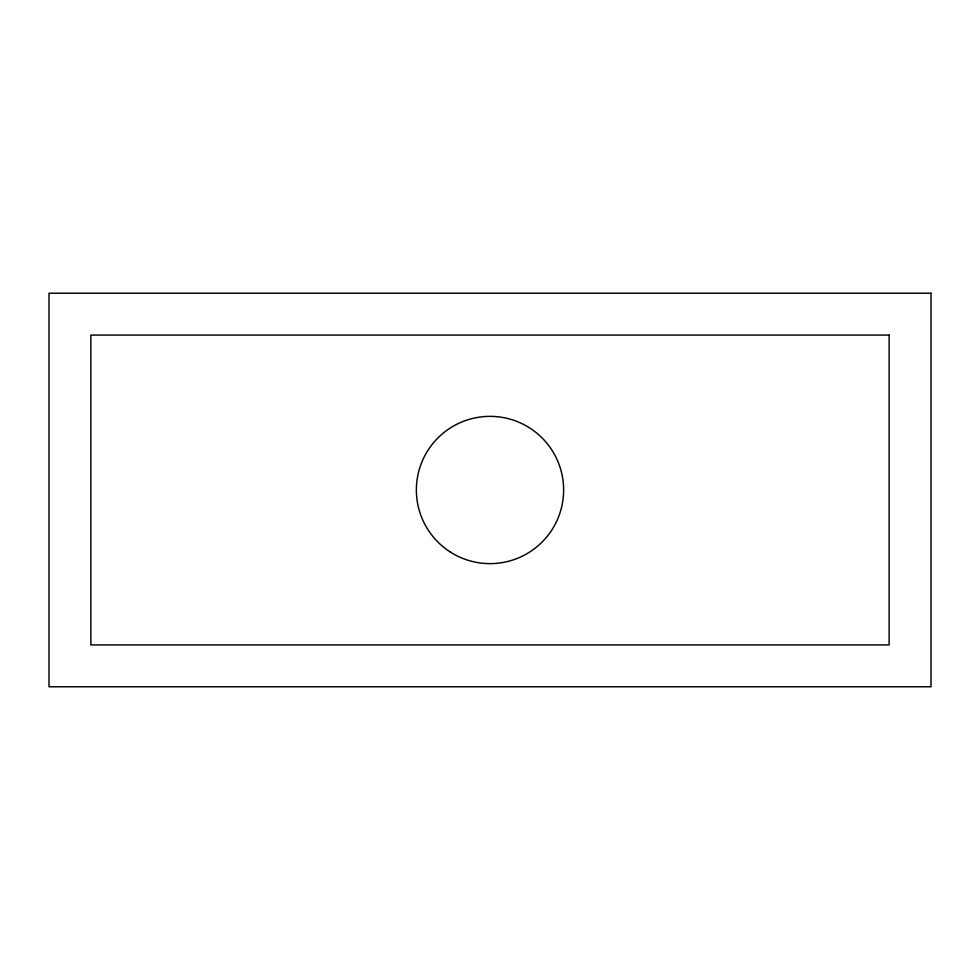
<?xml version="1.0" encoding="UTF-8"?>
<svg xmlns="http://www.w3.org/2000/svg" width="980" height="980" viewBox="0 0 980 980"><rect width="100%" height="100%" fill="white"/><g stroke="black" fill="none" stroke-linecap="round" stroke-linejoin="round"><path stroke-width="1.47" d="M931 293.228L49 293.228L49 686.772L931 686.772L931 293.228M889.13 335.087L90.871 335.087L90.871 644.914L889.13 644.914L889.13 335.087M450.347 552.046A73.635 73.635 0 0 0 563.561 493.32A73.635 73.635 0 0 0 456.092 424.634A73.635 73.635 0 0 0 450.347 552.046"/></g></svg>
